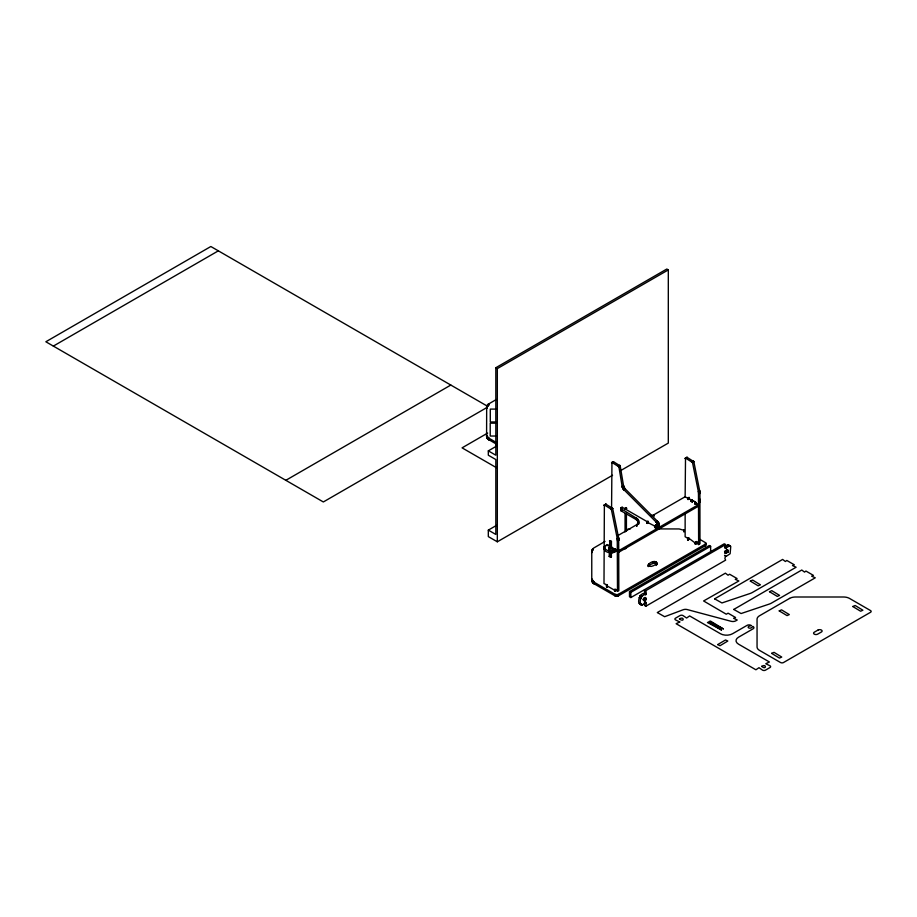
<?xml version="1.0" encoding="UTF-8"?>
<svg xmlns="http://www.w3.org/2000/svg" width="917" height="917" viewBox="0 0 917 917"><rect width="100%" height="100%" fill="white"/><g stroke="black" fill="none" stroke-linecap="round" stroke-linejoin="round"><path stroke-width="1.38" d="M610.069 556.172L609.175 556.493L610.069 540.594L611.421 541.374L611.421 548.458M610.596 553.054L610.63 557.376L611.421 556.951L611.341 551.277L615.227 548.985L615.387 550.704L615.296 549.065M610.676 548.893L611.421 541.374M591.763 551.14L593.631 548.068L605.037 541.443M591.763 552.699L591.889 550.269M640.891 604.051C636.203 604.635 639.585 592.749 644.043 593.563C649.866 596.703 641.934 590.147 646.29 593.895M644.491 602.492L644.491 605.426L645.843 606.206C646.989 598.56 645.557 604.739 641.109 604.888C638.759 600.979 641.178 594.25 645.9 594.571M607.444 585.08L603.994 583.613L604.372 504.935L611.341 509.302L617.267 538.6L617.496 591.408L618.837 590.628L618.677 538.187L612.659 508.419L606.022 504.247L605.346 504.637M611.57 508.431L611.948 462.455L618.895 466.764L622.162 486.48L623.354 489.139L656.377 522.323L657.821 524.902L658.062 527.974L654.451 526.335L656.412 524.937M612.911 462.157L613.519 461.732L620.201 465.882L623.514 485.701L624.706 488.36L657.73 521.544L659.174 524.123L659.415 527.195M686.489 457.789L687.165 457.4L693.837 461.675L699.912 492.051L699.98 543.781L698.639 544.56L695.407 542.245L695.132 543.987M644.64 598.4C649.568 602.721 640.994 594.709 645.981 599.179M645.671 594.663L644.078 593.746L644.662 592.726M710.629 551.484L710.629 546.291L709.288 545.512L629.486 591.58L629.486 596.772L630.839 597.552L724.281 543.781L725.634 544.56L725.313 548.572L729.554 545.798L730.734 546.681L730.127 553.73L726.081 556.424L724.728 555.645M726.379 552.768C728.866 553.295 728.694 547.621 726.379 551.14C724.109 550.601 727.72 556.172 724.579 551.656M625.004 509.405C625.417 506.975 623.858 511.136 626.002 507.697M655.059 526.759L654.669 525.75L655.563 526.014M687.819 540.193L687.865 537.924L688.197 539.047M591.763 580.404L594.033 583.739L615.353 596.05L617.76 596.199L705.23 545.764L705.666 544.389M647.62 522.461L647.287 521.337L647.115 522.174L654.612 525.98M691.899 499.799L690.891 500.178L693.309 501.129M591.774 552.343L591.946 551.656M638.702 523.424L638.53 524.123M644.926 593.196L646.256 594.044M726.253 553.134L725.038 551.919L725.932 551.392L727.846 552.355M725.932 551.392L726.768 550.647M705.838 545.076L705.517 542.681L699.063 538.909M695.189 542.497L696.76 541.466M496.269 399.525L488.463 404.076L486.675 406.449L486.583 436.412L488.28 439.346L496.475 444.16M648.353 564.769C649.053 568.563 655.678 565.078 656.641 563.439C656.205 559.244 647.024 562.74 648.296 566.614M644.605 598.549L645.923 599.409M726.046 547.976L724.728 547.048L728.304 544.985L729.382 546.028M726.803 551.094L728.121 551.954M487.351 405.108L486.583 408.707L486.675 406.449M607.891 544.813C599.752 546.509 607.157 551.518 611.341 551.277M644.88 593.345L646.153 594.273M617.703 535.688L636.65 524.73L638.633 522.22L638.461 520.306L637.028 518.586L620.855 508.534L622.07 507.193L624.615 508.66M726.745 551.243L728.052 552.103M698.639 544.56L698.467 492.12L692.484 462.455L685.515 458.087L685.137 496.957M644.502 598.778L645.855 599.558M656.022 524.971L656.091 525.773M699.728 501.863C699.705 492.36 699.304 509.336 699.728 499.444M687.635 539.654C690.398 539.483 682.317 533.293 695.579 543.3M648.399 566.247C649.901 564.585 655.025 561.261 656.813 564.448M591.763 578.845L594.033 582.18L615.353 594.491L617.76 594.64L705.23 544.205L705.838 543.173M644.708 593.631L646.118 594.342M645.923 598.881C646.13 593.987 640.364 603.546 645.66 599.81M648.457 564.597L648.353 566.328M592.52 550.659L592.795 548.79M610.665 546.761L608.705 547.632L610.665 548.687L612.017 547.541L612.075 549.134M606.997 585.86L606.722 584.771L606.492 585.562L614.379 590.101M705.597 543.93L705.517 545.569M705.597 545.489L705.723 542.91M645.706 598.193L644.25 597.517L645.66 598.251M726.551 551.518L727.96 552.24M644.605 593.746L646.015 594.468M648.594 564.425L648.525 566.064M621.302 509.233L621.405 511.033L636.65 519.87L638.702 522.724M696.083 502.55L695.006 502.86L698.639 504.545L618.837 550.613M695.189 543.953C693.711 542.142 697.642 542.715 696.083 543.953M604.739 548.194C601.976 552.412 614.379 554.579 615.777 550.922M53.346 346.099L218.338 250.845M285.829 480.325L450.82 385.06M612.545 475.27L497.323 541.798L488.314 536.605L488.314 530.118L495.822 534.439L495.822 459.532L488.314 455.21L488.314 450.877L495.822 455.21L495.822 367.74L666.808 269.025L668.31 269.896L668.31 443.083L619.984 470.983M495.822 367.74L497.323 368.611L668.31 269.896M487.076 407.435L323.334 501.966L45.85 341.766L210.841 246.513L487.11 406.013M487.661 433.076L462.076 447.851L496.59 467.773M488.314 450.877L496.796 445.983M488.314 530.118L496.991 525.109M611.719 462.535L613.175 461.698M611.57 462.856L613.519 461.732L611.57 462.936M618.31 466.054L619.743 465.32M618.471 466.168L619.892 465.446M618.608 466.306L620.03 465.607M618.746 466.478L620.144 465.79M618.895 466.764L620.201 465.882M618.952 466.959L620.282 466.077M618.975 467.051L620.328 466.272M622.127 486.285L623.48 485.506M622.162 486.48L623.514 485.701M622.207 486.663L623.56 485.884M622.253 486.858L623.606 486.079M622.311 487.053L623.663 486.285M622.379 487.259L623.732 486.48M622.448 487.454L623.801 486.675M622.528 487.649L623.869 486.87M622.609 487.844L623.961 487.065M622.7 488.039L624.053 487.259M622.792 488.222L624.145 487.443M622.895 488.417L624.248 487.638M623.01 488.601L624.351 487.821M623.113 488.784L624.466 488.004M623.239 488.956L624.592 488.176M623.354 489.139L624.706 488.36M623.491 489.3L624.832 488.52M623.617 489.472L624.97 488.692M623.755 489.632L625.107 488.853M623.892 489.781L625.245 489.002M624.03 489.93L625.383 489.151M604.062 505.118L605.793 504.155M685.205 458.271L686.867 457.308M603.994 505.324L605.942 504.201M687.085 457.354L685.137 458.477L687.165 457.4M604.67 505.026L606.022 504.247M610.745 508.534L612.166 507.8M691.888 461.687L693.241 460.907M610.814 508.58L612.235 507.858M691.957 461.732L693.378 461.01M610.963 508.694L612.373 507.995M692.106 461.847L693.527 461.136M611.089 508.843L612.499 508.156L611.261 509.107M692.232 461.996L693.653 461.297M692.404 462.26L693.699 461.389M611.341 509.302L612.659 508.419M692.484 462.455L693.802 461.572M611.398 509.485L612.716 508.614M692.541 462.638L693.871 461.767M624.672 508.431L626.139 507.571M624.649 508.878L625.967 507.949M626.024 508.178L624.706 509.027L626.139 508.396M648.365 521.314L647.115 521.647L625.52 509.176L626.861 508.327M650.634 515.824L654.016 514.712L685.137 496.75L687.681 498.229L688.14 499.524M617.198 538.233L618.539 537.454M698.341 491.386L699.682 490.606M617.267 538.6L618.608 537.821M698.41 491.753L699.763 490.973M687.693 498.298L689.057 497.323M617.324 538.967L618.677 538.187M687.716 498.447L689.045 497.518M698.467 492.12L699.82 491.34M617.37 539.322L618.723 538.543M687.819 498.665L689.068 497.667M698.513 492.475L699.866 491.695M695.694 503.364C697.596 501.14 683.417 497.667 689.263 498.023M617.416 539.677L618.769 538.898M687.968 498.871L689.424 498.183M698.559 492.83L699.912 492.051M617.45 540.033L618.803 539.253M687.968 499.467L689.309 498.688M698.594 493.186L699.946 492.406M617.473 540.377L618.826 539.597M688.025 499.478L689.424 498.71M698.616 493.529L699.969 492.75M617.485 540.721L618.837 539.941M648.468 522.954L647.952 521.624M698.628 493.873L699.98 493.094M617.496 541.053L618.837 540.273M698.639 494.206L699.98 493.426M656.102 522.025L657.443 521.246M656.24 522.174L657.592 521.395M656.377 522.323L657.73 521.544M656.515 522.484L657.867 521.704M656.641 522.644L657.993 521.865M656.767 522.816L658.119 522.037M656.893 522.999L658.246 522.22M657.008 523.171L658.36 522.392M657.122 523.355L658.475 522.575M657.237 523.538L658.578 522.759M657.34 523.733L658.681 522.954M657.432 523.928L658.784 523.149M654.669 525.75L656.194 524.879M657.523 524.123L658.876 523.343M654.646 526.198L656.091 525.143M657.604 524.318L658.956 523.538M654.704 526.347L656.022 525.498M657.684 524.513L659.036 523.733M654.749 526.427L655.964 525.716M657.753 524.707L659.105 523.928M654.818 526.576L656.297 525.899M657.821 524.902L659.174 524.123M616.064 551.025L614.608 551.793L614.493 550.189L615.903 549.432M655.002 526.725L656.412 525.98M657.879 525.097L659.22 524.318M614.55 550.211L616.064 549.466M657.925 525.292L659.277 524.513M615.846 549.925L614.493 550.704L616.018 550.062M657.97 525.487L659.312 524.707M658.005 525.682L659.346 524.902M614.608 551.793L614.138 551.335L616.064 550.12M658.028 525.865L659.38 525.086M658.062 526.232L659.403 525.269M614.264 551.541L615.72 550.876M658.062 526.415L659.415 525.636M614.436 551.702L615.903 550.991M618.837 552.172L698.639 506.104M625.062 548.928L626.414 548.148M695.201 542.704L696.53 541.787M695.246 542.853L696.565 542.004M695.315 543.002L696.714 542.302L695.395 543.162M696.083 543.082L697.436 542.234M629.486 591.58L630.839 592.359L710.629 546.291M644.491 592.783L644.491 589.849L645.843 590.628L725.634 544.56M642.84 599.374L643.734 598.847L645.534 599.89M645.843 606.206L725.634 560.138C723.238 557.215 727.777 556.057 724.556 555.324M652.744 561.961L652.744 563.519M617.496 591.408C614.298 587.029 612.43 591.259 615.754 589.253M614.814 589.986L614.883 591.35M617.76 596.199L617.886 594.594L617.622 596.245M625.91 529.602L630.243 528.914M647.803 521.567C648.789 523.63 646.336 523.63 647.322 521.567M655.311 526.576L655.38 528.112M609.152 548.744L609.152 547.185M606.676 586.41L607.306 586.41M614.711 550.246C615.662 548.687 604.704 542.818 606.997 545.856M497.197 409.097L490.286 409.097L490.286 421.958L497.197 421.958M497.129 423.173L490.217 423.173L490.217 436.033L497.129 436.033M658.475 528.914L679.142 528.949L684.231 530.358M687.888 498.825L688.587 498.229M615.467 594.548L615.594 596.153M655.735 561.789L655.873 563.393L655.598 561.731M728.511 544.962L730.597 546.165L728.201 545.019M727.995 545.099L729.451 545.833M727.88 545.157L729.233 545.936M724.728 546.979L726.081 547.758M724.694 547.197L725.989 548.125L724.556 547.495M726.768 549.615L728.087 550.464M726.654 549.833L728.052 550.544M726.551 549.959L727.96 550.681M726.447 550.062L727.846 550.796M728.178 551.656L726.447 550.59L728.167 551.805M725.943 551.518L727.674 552.47M724.579 551.14L725.932 551.919M725.015 552.057L726.344 552.917M724.808 552.492L726.207 553.215M726.104 553.341L724.648 552.653L725.932 553.478M687.681 538.233L685.137 536.766L685.137 512.592M486.675 437.111L486.583 434.853L488.28 437.787L496.475 442.602M609.576 540.904L611.031 541.592M609.53 540.973L610.848 541.821M609.473 541.122L610.814 541.97M609.175 556.424L610.745 557.341M640.891 595.385L642.244 596.165L640.777 595.454M640.57 595.614L642.026 596.302M640.467 595.706L641.82 596.486M640.261 595.901L641.717 596.577M640.169 596.016L641.522 596.795M640.077 596.13L641.43 596.91M639.906 596.382L641.338 597.036M644.364 598.973L645.809 599.626M639.825 596.508L641.178 597.288M639.757 596.635L641.109 597.414L639.688 596.772M643.872 599.145L645.27 599.936M639.63 596.91L640.926 597.827M639.527 597.185L640.88 597.964M639.481 597.322L640.8 598.239M639.424 597.597L640.777 598.377M639.401 597.735L640.742 598.641M639.39 597.987L640.742 598.767M644.926 601.85L646.256 602.71M644.88 601.999L646.198 602.859L644.811 602.148M639.39 603.18L642.244 604.83M639.401 603.42L642.026 604.933M639.481 603.73L641.717 605.014M639.63 603.982L641.43 605.014M646.198 593.563L645.843 590.628M696.141 542.6L696.141 543.987M688.931 539.288L689.034 537.97M656.744 562.614L656.778 564.723M705.437 544.079L705.333 545.707M705.23 544.205L705.23 545.764M699.602 499.284L699.602 502.012M699.339 499.066L699.339 502.229M695.957 502.493L696.083 504.109M695.716 502.447L695.877 504.041M695.636 502.447L695.556 504.006M695.476 502.459L695.395 504.041M695.315 502.493L695.189 504.109M695.132 502.596L695.017 504.281M692.312 500.682L692.278 502.287M692.243 500.774L692.22 502.424M691.75 499.754L691.831 501.324M691.67 501.29L691.51 499.719L691.349 501.29M691.269 499.754L691.12 501.358M691.063 499.822L690.959 501.461L690.925 499.948M688.449 538.176L688.449 540.193M688.3 538.141L688.3 540.239M688.14 538.13L688.14 540.251M688.048 538.13L688.048 540.239M687.635 538.268L687.635 540.102M684.013 530.232L684.013 531.791M683.795 530.118L683.795 531.677M656.583 562.339L656.698 564.081M656.423 562.178L656.503 563.817M656.228 562.029L656.331 563.657M655.999 561.892L656.113 563.519M656.113 563.909L656.113 565.468M655.678 526.335L655.609 527.986M655.563 526.461L655.449 528.089M655.449 561.685L655.449 563.244M655.3 561.651L655.3 563.21M655.151 561.617L655.151 563.176M654.83 561.582L654.99 563.153M654.669 561.559L654.669 563.118M654.509 561.559L654.509 563.118M654.348 561.559L654.348 563.118M654.234 514.597L654.234 516.156M654.176 561.559L654.176 563.118M654.016 561.582L654.016 563.141M653.855 561.594L653.706 563.176M653.546 561.651L653.546 563.21M653.397 561.685L653.397 563.244M653.259 561.731L653.122 563.347M652.984 561.834L652.984 563.393M648.984 564.127L648.984 565.686M648.881 564.196L648.778 565.823M647.562 521.544L647.562 523.469M647.482 521.544L647.402 523.114M647.173 521.624L647.012 523.286M646.978 521.773L646.943 523.378M638.587 520.65L638.587 523.951M638.461 520.306L638.53 522.037M638.53 522.564L638.461 524.295M638.289 519.973L638.381 521.704M638.083 519.641L638.186 521.372M637.831 519.331L637.957 521.039M637.682 519.171L637.682 520.73M637.533 519.022L637.533 520.581M637.372 518.873L637.372 520.432M637.212 518.724L637.212 520.283M637.028 518.586L637.028 520.145M636.845 518.449L636.845 520.008M636.845 524.593L636.845 526.152M636.65 518.311L636.65 519.87M636.65 524.73L636.65 526.289M636.455 518.185L636.455 519.744M636.238 518.059L636.238 519.618M630.839 592.359L630.839 597.552M626.414 512.89L626.414 531.23M625.062 513.669L625.062 532.009M622.07 507.193L622.07 508.752M621.646 509.623L621.646 511.182M621.405 509.474L621.52 511.113M621.21 507.754L621.302 510.952M621.13 507.846L621.13 510.78M620.992 508.029L620.992 510.586M618.241 594.434L618.241 595.993M618.127 594.491L618.012 596.107M617.485 594.72L617.485 596.279M617.336 594.743L617.187 596.325M617.038 594.778L617.038 596.337M616.889 594.789L616.889 596.348M616.74 594.789L616.74 596.348M616.442 594.778L616.591 596.348M616.293 594.766L616.293 596.325M616.144 594.743L616.144 596.302M615.857 594.686L615.995 596.279M615.72 594.64L615.72 596.199M615.353 594.491L615.353 596.05M615.101 591.156L615.101 589.769L614.94 591.316M615.238 594.434L615.238 595.993M612.247 550.968L612.247 552.527M612.132 551.025L612.132 552.584M612.017 547.541L612.017 549.1M612.017 551.083L611.891 552.687M611.754 551.174L611.754 552.733M611.628 551.209L611.479 552.802M611.192 551.289L611.192 552.848M611.043 551.312L610.894 552.882M610.745 551.323L610.745 552.882M610.584 551.323L610.584 552.882M610.435 551.312L610.435 552.871M610.149 551.277L610.286 552.848M610.069 540.594L610.069 547.678M610 551.243L610 552.802M609.862 551.209L609.862 552.768M609.599 551.128L609.725 552.733M609.473 551.083L609.473 552.642M609.243 550.968L609.358 552.584M608.934 547.254L608.808 548.882M608.762 547.357L608.705 549.191M607.306 585.023L607.306 587.04M607.077 584.977L607.077 587.086M606.997 584.977L606.997 587.098M606.825 584.989L606.825 587.086M606.676 585.023L606.676 587.04M606.492 585.115L606.492 586.949M604.739 546.635L604.739 549.925M604.544 546.761L604.544 549.787M604.383 546.91L604.383 549.65M604.165 547.243L604.165 549.317M594.239 582.306L594.239 583.865M594.033 582.18L594.033 583.739M593.826 582.054L593.826 583.613M593.631 581.917L593.631 583.476M593.448 581.779L593.448 583.338M593.276 581.642L593.276 583.201M592.944 581.344L593.104 583.052M592.795 581.195L592.795 582.753M592.657 548.939L592.657 550.498M592.657 581.034L592.657 582.593M592.52 549.1L592.405 550.819M592.405 580.725L592.52 582.444M592.29 549.421L592.29 550.979M592.187 580.392L592.29 582.123M592.027 580.06L592.095 581.791M591.774 579.2L591.946 581.447M591.763 550.957L591.763 580.576M497.323 368.611L497.323 541.798M489.07 403.686L489.07 405.245M489.07 438.315L489.07 439.873M488.864 438.2L488.864 439.759M488.658 438.062L488.658 439.621M488.463 437.925L488.463 439.484M488.28 404.214L488.28 405.772M488.28 437.787L488.28 439.346M488.096 404.351L488.096 405.91M488.096 437.65L488.096 439.209M487.936 404.5L487.936 406.059M487.936 437.501L487.936 439.06M487.775 437.352L487.775 438.911M487.477 437.054L487.626 438.762M487.351 436.893L487.351 438.452M487.225 405.268L487.122 406.988M487.122 436.572L487.225 438.292M487.019 405.601L486.927 407.32M486.927 436.24L487.019 437.959M486.847 405.933L486.721 407.836M486.721 435.724L486.847 437.627M657.386 612.602L664.642 616.705L683.165 609.748A4.241 2.453 0 0 1 687.269 609.576L731.101 621.29A4.241 2.453 0 0 0 735.881 620.798L737.234 620.018L733.6 618.287L735.583 617.508L728.087 613.175L726.287 614.218L703.603 600.967L738.884 580.965L735.274 579.326L737.073 578.547L729.577 574.214L728.064 575.223L725.381 573.171L657.443 612.476M714.63 598.858L721.943 602.95L749.923 593.551A12.723 7.347 0 0 0 752.525 592.393L796.128 567.222L792.506 565.583L794.317 564.803L786.82 560.47L785.376 561.502L782.625 559.427L714.63 598.858M733.772 609.45L741.085 613.542L769.076 604.143A12.723 7.347 0 0 0 771.667 602.985L815.27 577.813L811.66 576.174L813.459 575.395L805.963 571.062L804.53 572.093L801.767 570.019L733.772 609.45M679.463 618.952C684.586 623.056 684.3 615.662 679.463 618.952M679.749 621.978L676.116 623.709L755.906 669.788L758.989 667.691L762.508 670.132A2.121 1.226 0 0 0 765.512 670.132L770.005 667.53A2.121 1.226 0 0 0 770.005 665.799L765.775 663.725L769.409 661.994L738.506 644.147A8.482 4.894 0 0 1 738.506 637.223L753.109 628.798A2.694 1.547 0 0 0 753.109 626.598L752.685 626.357C750.702 630.369 744.283 626.724 751.332 625.577L750.908 625.337A2.694 1.547 0 0 0 747.114 625.337L732.511 633.762A8.482 4.894 0 0 1 720.51 633.762L689.618 615.926L686.615 618.024L683.016 615.571A2.121 1.226 0 0 0 680.013 615.571L675.52 618.173A2.121 1.226 0 0 0 675.52 619.903L679.749 621.978M717.702 644.582L720.005 645.728L727.823 641.029L725.519 639.974L717.702 644.582M750.347 581.114L758.153 585.814L760.445 584.817L752.639 580.071L750.347 581.114M769.489 591.706L777.307 596.405L779.588 595.408L771.793 590.663L769.489 591.706M771.656 653.374L779.461 658.074L781.754 657.065L774.028 652.354L771.667 653.328M779.232 610.905L787.038 615.594L789.319 614.596L781.525 609.851L779.232 610.905M852.799 606.527L860.616 611.226L862.897 610.218L855.171 605.507L852.81 606.481M761.649 666.395C766.566 670.522 766.784 663.22 761.672 666.35M721.438 629.956L707.466 622.517L708.6 622.127L721.427 630.002M723.295 628.89L709.322 621.439L710.446 621.061L723.295 628.89M789.537 598.434L759.54 615.754A8.482 4.894 0 0 0 757.052 619.216L757.052 646.932A8.482 4.894 0 0 0 759.54 650.394L780.539 662.521A2.121 1.226 0 0 0 783.531 662.521L870.531 612.292A2.121 1.226 0 0 0 870.531 610.562L849.532 598.434A8.482 4.894 0 0 0 843.525 597.001L795.532 597.001A8.482 4.894 0 0 0 789.537 598.434M818.033 630.048L814.285 632.203A2.384 1.375 0 0 0 814.285 634.151A2.384 1.375 0 0 0 817.655 634.151L821.403 631.996A2.384 1.375 0 0 0 821.403 630.048A2.384 1.375 0 0 0 818.033 630.048"/></g></svg>
